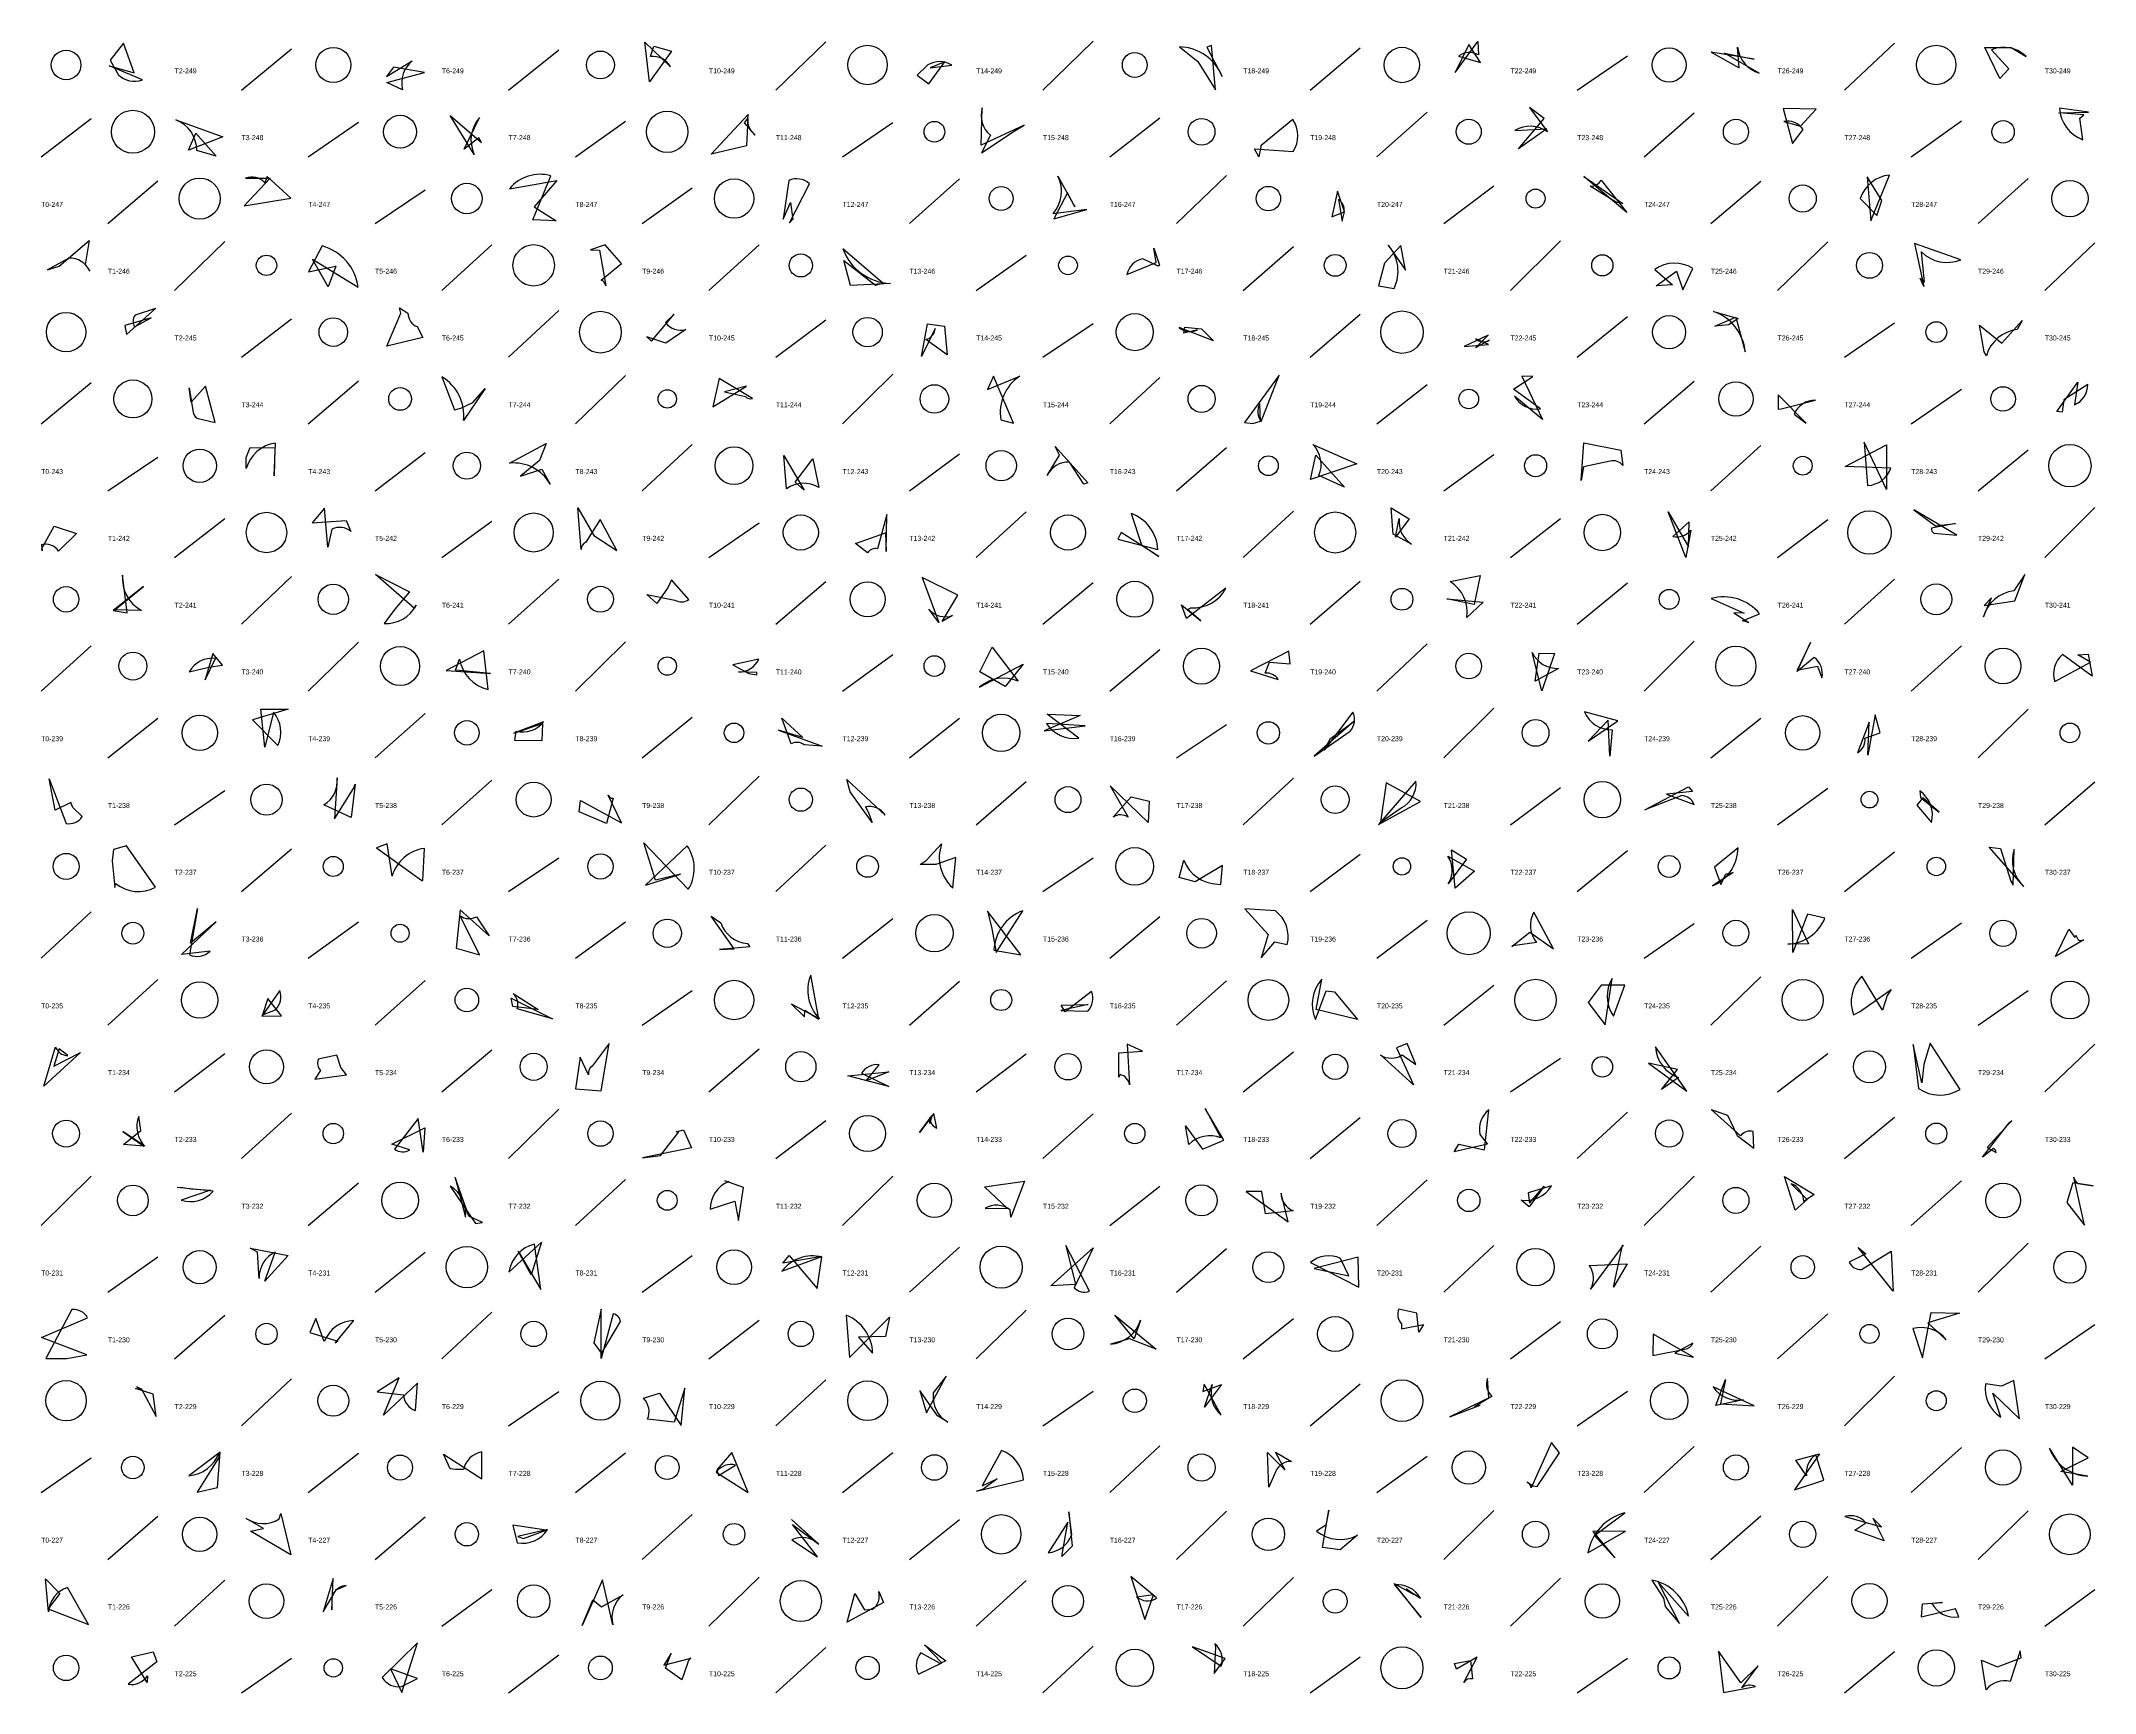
# Model space of a CAD drawing. Header units: millimetres. Extents: x -1 to 9990, y 0 to 15990.
# Drawn here: x 0 to 1230, y 9000 to 9989 of the extents above; entities that cross this region are included whole.
import ezdxf

# ---------------------------------------------------------------- set-up
doc = ezdxf.new("R2010")
doc.units = ezdxf.units.MM
doc.layers.add('TEXT', color=3, linetype='Continuous')
doc.layers.add('WALL', color=1, linetype='Continuous')

msp = doc.modelspace()

# ---------------------------------------------------------------- linework, layer by layer
for points in [[(49.3, 9988.1), (41.3, 9977.8), (46.2, 9969.3, 0.3), (60.7, 9966.1), (40.7, 9974.4), (55.8, 9970.3)], [(364.4, 9964.9), (361.6, 9988.7), (377, 9973.9, 0.3), (364.9, 9980.1), (366.9, 9986.3), (377.6, 9983.3)], [(846.8, 9970.6), (860.5, 9989), (860.9, 9981, 0.3), (848.9, 9980.3), (862.1, 9976.4), (855, 9987.2)], [(211, 9973.7), (206.9, 9968.1), (222.3, 9977.4, 0.3), (216.5, 9960.1), (207.1, 9964.6), (229.6, 9970.6)], [(541.2, 9976.8), (532.5, 9973.2), (545.5, 9974.8, 0.3), (531.1, 9975), (524.7, 9968.9), (531.7, 9963.8)], [(701, 9986.7), (698.2, 9985.6), (707.3, 9968.1, 0.3), (681.7, 9985.9), (692.8, 9977.1), (703.4, 9960.1)], [(1000.2, 9982.7), (1017, 9973.2), (1016, 9985.7, 0.3), (1029, 9970.2), (1008.2, 9982), (1026, 9978.5)], [(1164, 9985.4), (1179.8, 9985.4), (1188.9, 9980.1, 0.3), (1168.1, 9984.1), (1178.5, 9972.6), (1173, 9967)], [(92.7, 9934.2), (104.8, 9920.3), (93.3, 9923.8, 0.3), (80.8, 9942.2), (108.8, 9932), (88.2, 9924)], [(262.2, 9931.4), (253.3, 9924.5), (262.6, 9943.6, 0.3), (259.4, 9921.4), (244.9, 9944.8), (263.7, 9928.5)], [(422.5, 9926.5), (401.3, 9921.5), (423.4, 9945.3, 0.3), (427.7, 9932.9), (421.2, 9940.3), (423.2, 9943)], [(588.8, 9939), (563, 9926.9), (563.6, 9949.3, 0.3), (568.5, 9933), (563.2, 9922.4), (582.7, 9935.4)], [(729.3, 9920), (726.6, 9924.8), (749.9, 9923.1, 0.3), (749.7, 9942.3), (730.7, 9926.7), (730.6, 9926.9)], [(900.2, 9943), (891.4, 9949.6), (902.1, 9934.9, 0.3), (882.6, 9935.8), (901.8, 9936.8), (884.8, 9924.7)], [(1043.3, 9948.9), (1048.8, 9928), (1055.2, 9936.4, 0.3), (1043.6, 9941.2), (1053.7, 9938.4), (1063.1, 9948.5)], [(1208.4, 9946.4), (1226.2, 9946.7), (1208.8, 9949.1, 0.3), (1222.8, 9930.2), (1221, 9943.2), (1223.3, 9945.2)], [(149.6, 9895.2), (135.4, 9908.3), (134.1, 9904.5, 0.3), (122.4, 9907.2), (137.1, 9907.2), (121.7, 9890.7)], [(308.4, 9881.7), (294.5, 9882.3), (305.3, 9908.6, 0.3), (280.6, 9900.9), (308.9, 9905.9), (295.2, 9890)], [(450.3, 9882.7), (448.2, 9880.4), (460.1, 9903.9, 0.3), (447.8, 9905.8), (444.5, 9882.6), (448.9, 9892.7)], [(606.5, 9882.9), (626.2, 9888.4), (606.2, 9885.9, 0.3), (609, 9908.4), (619, 9890), (614.7, 9898.5)], [(947.2, 9892), (943.4, 9892.7), (927.8, 9902.5, 0.3), (934.3, 9906), (949.7, 9886.7), (923.9, 9908.2)], [(1093.7, 9908.1), (1095.7, 9881.6), (1107, 9909.1, 0.3), (1089.5, 9895), (1099.4, 9884.8), (1102.3, 9893.8)], [(776.3, 9899.5), (773.1, 9884.1), (780.4, 9887, 0.3), (776.9, 9894.5), (779.1, 9881.4), (780.6, 9887.1)], [(28.8, 9869.8), (26.4, 9855.6), (29.1, 9851.6, 0.3), (16.7, 9859.4), (3.9, 9852.3), (10.8, 9854.6)], [(171.9, 9842.2), (162.5, 9858.8), (189.9, 9842, 0.3), (168.4, 9866.6), (160.2, 9851.2), (176.6, 9854.6)], [(329.1, 9864.3), (334.5, 9864), (338.2, 9842.8, 0.3), (335.4, 9846.2), (347.7, 9856.1), (337.8, 9867.2)], [(499.8, 9843.1), (504.2, 9844.4), (480.2, 9864.8, 0.3), (508.7, 9844.1), (484.8, 9842.9), (480.8, 9857.9)], [(669.7, 9855.1), (669, 9854.5), (659.9, 9859, 0.3), (650.3, 9849.5), (667.8, 9856.8), (666.4, 9865.2)], [(804.5, 9856.4), (801, 9842.7), (810.3, 9841.2, 0.3), (806.8, 9867.1), (817.1, 9852.2), (814.4, 9866.9)], [(1125.3, 9847.3), (1128, 9845), (1126.1, 9863, 0.3), (1149.6, 9858.4), (1121.9, 9868.1), (1127.6, 9842.4)], [(979.5, 9851.6), (983.2, 9840.4), (989.2, 9853.2, 0.3), (966.5, 9852.6), (977, 9843.3), (967.3, 9842.8)], [(51.2, 9813.6), (68.6, 9829.2), (56.3, 9825.1, 0.3), (56, 9818.1), (66, 9823.5), (50.1, 9818.9)], [(215.4, 9826.4), (214.7, 9829.5), (219.7, 9826.3, 0.3), (225.3, 9818.3), (228.7, 9811.7), (207.1, 9806.5)], [(365.5, 9809.6), (379.1, 9825.7), (373.9, 9820.7, 0.3), (386.2, 9816.5), (374.2, 9808.4), (362.8, 9812.1)], [(541, 9818.6), (542.6, 9801.4), (529.9, 9810.5, 0.3), (535.5, 9817.1), (527.2, 9800.5), (530.8, 9820)], [(694.9, 9816.9), (702.1, 9809.7), (681.5, 9817.7, 0.3), (692.6, 9816.4), (684.4, 9814.3), (685, 9817.9)], [(1002.3, 9818.6), (1015, 9823.9), (1020.5, 9803.3, 0.3), (1001.6, 9827.3), (1016.3, 9823.1), (1010.7, 9819.4)], [(1174.2, 9808.3), (1186.4, 9822), (1183.4, 9816.6, 0.3), (1165, 9800.9), (1163.7, 9803.2), (1160.8, 9819.2)], [(852.2, 9806.4), (866.8, 9807.5), (859.2, 9811, 0.3), (867.3, 9810.1), (859, 9805.7), (866.7, 9813.2)], [(89.9, 9773.1), (88.7, 9781.7), (91.1, 9766.9, 0.3), (94, 9763.2), (104.2, 9760.8), (98.5, 9782.6)], [(258.6, 9772.8), (266, 9781.3), (253, 9762, 0.3), (240, 9788.2), (247.6, 9768.4), (251.4, 9769.5)], [(422.5, 9782.7), (409.3, 9779.2), (421.9, 9776.5, 0.3), (426, 9775.3), (406.1, 9787.3), (402.2, 9770.3)], [(570.3, 9788.6), (566.8, 9780.6), (586.1, 9788.6, 0.3), (574.8, 9762.5), (582.3, 9760.5), (577.2, 9772.7)], [(725.6, 9760.3), (730.3, 9761.7), (729.9, 9772.1, 0.3), (730.7, 9761.5), (741.5, 9789.3), (720.7, 9760.9)], [(886.7, 9788.7), (899.1, 9762.7), (882.3, 9776.7, 0.3), (897.9, 9769), (881.7, 9780.8), (893.4, 9788.4)], [(1207.1, 9767.5), (1219.8, 9785.1), (1217.8, 9771.5, 0.3), (1225.8, 9783.6), (1211.4, 9774.5), (1210.4, 9767.1)], [(1040.4, 9768.9), (1042, 9769.1), (1062.7, 9774.3, 0.3), (1049.8, 9765.8), (1057, 9760.5), (1040.4, 9777.5)], [(139.9, 9745.8), (139.5, 9729), (140.3, 9748.6, 0.3), (122.9, 9733.3), (122.9, 9740), (125.3, 9746)], [(287.2, 9728.8), (299.9, 9732.9), (304.8, 9724, 0.3), (280.6, 9736.5), (302.4, 9748.3), (298.4, 9738.1)], [(626.8, 9724.7), (624.5, 9724), (615.8, 9737.1, 0.3), (602.5, 9729.2), (610, 9741.4), (607.4, 9746.6)], [(763.4, 9741.3), (780.6, 9722.2), (765.3, 9729.1, 0.3), (761.7, 9747.7), (788, 9736.1), (760.3, 9726.7)], [(924, 9748.8), (946, 9744.4), (947.3, 9735.2, 0.3), (939.7, 9737.7), (923.8, 9734.4), (922.3, 9726.1)], [(1105.2, 9720.7), (1091.8, 9749.1), (1093.9, 9723.1, 0.3), (1107.8, 9733.5), (1080.5, 9734.6), (1105.1, 9747.6)], [(451.6, 9725.2), (462.1, 9739.2), (465.7, 9722, 0.3), (446.5, 9721.2), (444.8, 9741.1), (456.9, 9720.4)], [(162.3, 9700.8), (182.8, 9702.1), (185.6, 9695.6, 0.3), (174.2, 9697), (171.8, 9686.3), (169.8, 9709.5)], [(344.9, 9684.3), (334.8, 9702.8), (326.2, 9689.2, 0.3), (323.5, 9684.8), (321.4, 9709.7), (331, 9693.3)], [(506.2, 9683.7), (506.5, 9705.8), (501, 9685.3, 0.3), (495, 9682.9), (487.7, 9688.4), (505.7, 9694.9)], [(646.9, 9695), (644.8, 9691), (668.8, 9684.9, 0.3), (652.8, 9706.4), (659.1, 9687.6), (669.3, 9680.7)], [(819.4, 9703.1), (811.1, 9692.3), (813.4, 9703.4, 0.3), (820.8, 9688.1), (809.8, 9694), (808.5, 9709.8)], [(986.6, 9686.5), (987.1, 9701.3), (977.3, 9692.7, 0.3), (988, 9696.4), (985, 9680.1), (974.5, 9707.3)], [(1134.6, 9698.9), (1146.5, 9700.4), (1132.2, 9697.5, 0.3), (1133.5, 9694.6), (1147.3, 9693.4), (1121.5, 9708.6)], [(7.8, 9698.7), (21.2, 9694.5), (10.5, 9683.9, 0.3), (0.2, 9687.7), (0.6, 9684), (0.4, 9685.5)], [(43.1, 9648.2), (51.6, 9646.9), (48.7, 9669.4, 0.3), (60.2, 9648.3), (44.1, 9648.7), (61.4, 9662.6)], [(220.6, 9659.4), (211.9, 9649.1), (205.5, 9640.5, 0.3), (224.6, 9651.5), (223.6, 9649.5), (200.3, 9669.8)], [(527.6, 9668), (537.6, 9641.1), (531.6, 9649, 0.3), (545.9, 9645.2), (539.6, 9641.6), (549.1, 9657.5)], [(841.9, 9655.2), (863.6, 9653.2), (853.8, 9644.1, 0.3), (843.9, 9665.6), (861.9, 9669.2), (858.2, 9651.9)], [(1182, 9654.1), (1188.1, 9669.9), (1181.5, 9660.1, 0.3), (1163.2, 9644.4), (1168, 9655.9), (1163.6, 9651.2)], [(368.7, 9652.4), (362.7, 9657.9), (379.6, 9654.5, 0.3), (387.9, 9654.8), (377.5, 9666.6), (375.5, 9662.3)], [(694.6, 9642.1), (686.6, 9648.9), (688.6, 9649.9, 0.3), (709.6, 9661.7), (686, 9643.5), (683, 9651.7)], [(1022.7, 9641.1), (1018.9, 9642.1), (1029.2, 9646.3, 0.3), (1000.2, 9655.4), (1020, 9646.6), (1013.8, 9646.8)], [(102.8, 9622.5), (98.2, 9606.7), (104.4, 9619.6, 0.3), (88.7, 9611.6), (100.5, 9614.3), (108.6, 9615.6)], [(269.1, 9610.5), (248.2, 9612.6), (250.6, 9619.1, 0.3), (267.7, 9601), (265.2, 9624.2), (242.5, 9612.3)], [(428.6, 9609.8), (428.7, 9611.2), (417.6, 9611.5, 0.3), (429.8, 9619.1), (414.2, 9615.8), (423.9, 9610.5)], [(562.2, 9611.6), (569.5, 9626.4), (585.2, 9605.9, 0.3), (562, 9602.3), (588.2, 9616.1), (577.4, 9602.7)], [(747.3, 9624), (724.2, 9612.1), (740.9, 9606.9, 0.3), (733.1, 9610.7), (735.6, 9617.4), (748, 9616.3)], [(906.3, 9622.5), (898.7, 9600.1), (893, 9623.2, 0.3), (908.8, 9613.6), (894.7, 9606), (897.1, 9622.8)], [(1051.6, 9612.6), (1063.8, 9615), (1066.5, 9607.9, 0.3), (1061.8, 9620.2), (1051.6, 9611.8), (1059.6, 9629.2)], [(1225.9, 9622.1), (1228.4, 9608.9), (1210.6, 9622, 0.3), (1206, 9605.7), (1227.4, 9617.3), (1219.7, 9621.8)], [(147.9, 9589.2), (126.7, 9582.8), (141.8, 9567.4, 0.3), (139.1, 9587.3), (134, 9566.4), (131.6, 9589.2)], [(441.7, 9576.6), (467.8, 9567), (456.9, 9567.9, 0.3), (449.3, 9568.4), (443.7, 9583.8), (456.1, 9572.3)], [(600.8, 9576.3), (625.3, 9579.2), (602.1, 9580.7, 0.3), (621.5, 9571.9), (602.5, 9586.2), (622.2, 9585.4)], [(786.1, 9581.9), (762.5, 9561.1), (784, 9576, 0.3), (785.6, 9587.4), (768.5, 9564.6), (772.3, 9571.7)], [(926.5, 9570), (944.3, 9582.2), (924.3, 9587.5, 0.3), (940.8, 9576.8), (939.4, 9561.1), (938.5, 9582.7)], [(1094.1, 9561.6), (1094.8, 9581.5), (1087.8, 9563, 0.3), (1092.3, 9571.8), (1101.3, 9575), (1098.4, 9585.8)], [(299.8, 9570.2), (283.8, 9570.4), (284.5, 9576.1, 0.3), (300.9, 9581.6), (283.1, 9574.8), (300.3, 9580.7)], [(8.4, 9528.8), (4.8, 9547.4), (15, 9520.7, 0.3), (24.7, 9524.9), (19, 9530.3), (17.8, 9533.3)], [(188.2, 9544.2), (185.8, 9524.4), (169.3, 9531.9, 0.3), (177.3, 9548), (175.7, 9523.6), (187.1, 9541.7)], [(484.6, 9539.6), (482.6, 9547), (505.6, 9525.8, 0.3), (493.7, 9530.7), (495.4, 9527.7), (497.8, 9521.3)], [(805.6, 9545.1), (802.2, 9521.6), (814.6, 9530, 0.3), (823.4, 9546), (801, 9520.1), (826.1, 9533.8)], [(323, 9534.4), (347.6, 9521.2), (339.6, 9537.6, 0.3), (342.6, 9535.8), (338.6, 9520.7), (322.3, 9527.7)], [(663.1, 9521.3), (640.3, 9543.2), (651, 9524.5, 0.3), (642, 9524.6), (652.8, 9536.6), (663.7, 9534)], [(989, 9539.9), (973.4, 9538.3), (990, 9532.1, 0.3), (982.6, 9537.4), (960.4, 9529), (986.7, 9542.7)], [(1126.9, 9536), (1123.3, 9531.7), (1132.2, 9521.3, 0.3), (1125.2, 9540.3), (1125.5, 9536.2), (1136.7, 9527.6)], [(228.1, 9486.5), (228.7, 9486.6), (229.6, 9505.8, 0.3), (210.2, 9489.1), (207.3, 9508.6), (200.8, 9506.1)], [(368, 9486.8), (360.9, 9509.2), (387.6, 9481.3, 0.3), (386.9, 9507.4), (361.9, 9483.7), (382.9, 9490.3)], [(526.5, 9496.1), (530.1, 9498.6), (539.3, 9508.6, 0.3), (546, 9482.1), (547.9, 9500.4), (535.9, 9496.2)], [(42.5, 9498.4), (44.2, 9482.4), (44.6, 9484.7, 0.3), (68.5, 9482.6), (51.2, 9507.4), (43.3, 9505.2)], [(691.1, 9485.7), (681.6, 9488.4), (684.3, 9498.8, 0.3), (704.6, 9484.4), (706.5, 9484.1), (707.6, 9495.5)], [(844.6, 9505), (853.7, 9499.4), (842.7, 9484.5, 0.3), (842.5, 9501.2), (858.5, 9492.2), (846.8, 9481.9)], [(1008.9, 9490.5), (1013.3, 9491.4), (1001, 9483.4, 0.3), (1016.3, 9506.2), (1002.1, 9494.5), (1006, 9484.2)], [(1179.6, 9486.1), (1181, 9483.8), (1181.7, 9505.2, 0.3), (1187.5, 9482.9), (1166.7, 9506.5), (1173.5, 9505.8)], [(89.4, 9449), (93.7, 9469.8), (88.8, 9442, 0.3), (101.2, 9444.3), (84.1, 9442.3), (104.9, 9461.8)], [(248.5, 9446), (262.5, 9442.1), (251, 9465.5, 0.3), (260.7, 9464.9), (268.3, 9453.4), (250.9, 9469)], [(415.1, 9445.6), (401.3, 9465.3), (407, 9461.2, 0.3), (423, 9448.9), (424.5, 9446.8), (406.3, 9445.3)], [(569.2, 9458.9), (572, 9443.4), (588, 9468.5, 0.3), (570.6, 9444.8), (586.8, 9442.1), (566.8, 9468.3)], [(730.6, 9440.3), (738.9, 9449.9), (746.3, 9448.2, 0.3), (739.2, 9468.4), (721, 9469.6), (734.8, 9454.2)], [(891.5, 9455.6), (905.8, 9445.7), (893.9, 9467.6, 0.3), (895.6, 9449.4), (881.4, 9447.5), (880.9, 9447.1)], [(1048.9, 9469.3), (1058.5, 9448.6), (1046.1, 9448.5, 0.3), (1068.3, 9464.1), (1057.9, 9466.4), (1049, 9443.4)], [(1217.9, 9452.4), (1218.6, 9453.8), (1220, 9451, 0.3), (1223.3, 9451.1), (1206.3, 9441), (1214.4, 9457.5)], [(457.4, 9409), (465.7, 9403.6), (460.9, 9429.9, 0.3), (466.2, 9403.7), (449.5, 9412.5), (457.2, 9405)], [(788.3, 9403.4), (763.6, 9409.3), (767.1, 9427.5, 0.3), (763.2, 9403.4), (769.7, 9420.4), (774.7, 9419.8)], [(926.6, 9413.6), (936.7, 9400.1), (940.9, 9427.9, 0.3), (941.7, 9405.4), (948.5, 9423.8), (934.3, 9423.8)], [(1105.6, 9417.7), (1102.7, 9408.9), (1090.5, 9429.3, 0.3), (1085.5, 9406.1), (1089, 9407.9), (1107.9, 9421.3)], [(135.7, 9416), (132.7, 9406.1), (140.4, 9409.2, 0.3), (142.9, 9420.6), (132.3, 9405.4), (144, 9405.5)], [(281.5, 9416.2), (306.2, 9403.8), (285.1, 9409.7, 0.3), (282.8, 9418.8), (297.7, 9409.3), (282.5, 9411.1)], [(627.1, 9412.3), (610.8, 9408.7), (626.8, 9408.3, 0.3), (629.1, 9420.1), (613.4, 9408), (610.9, 9412)], [(23.6, 9383.6), (1.7, 9363.4), (8.6, 9387, 0.3), (16, 9381.7), (10.9, 9385.8), (7.6, 9375.4)], [(335.5, 9360.6), (340.3, 9388.9), (330, 9375.3, 0.3), (327.8, 9370.2), (322.8, 9380.8), (320.1, 9361.9)], [(659.7, 9384.3), (650.5, 9388.6), (651.8, 9364.2, 0.3), (646.2, 9370.4), (645.5, 9368.7), (645.4, 9383.4)], [(811.8, 9386.3), (821.9, 9364.1), (802.1, 9382.1, 0.3), (815.1, 9382.1), (823.4, 9376.4), (818.2, 9389)], [(962.7, 9377.1), (985.7, 9360.4), (966.8, 9387, 0.3), (980.6, 9368.6), (970.4, 9361.5), (980, 9373.3)], [(1126.4, 9365.4), (1121.2, 9388.4), (1124.4, 9362, 0.3), (1149.2, 9361.5), (1131.3, 9389.1), (1127.6, 9376.4)], [(179.6, 9374.6), (177.2, 9382), (166, 9379.5, 0.3), (167.4, 9372.8), (163.9, 9367.5), (183, 9370.1)], [(507.7, 9371.9), (494.1, 9366.5), (501.9, 9376.2, 0.3), (491.4, 9371.1), (507.8, 9363.2), (483.2, 9369.6)], [(708.4, 9331.1), (697.1, 9350), (706.6, 9332.4, 0.3), (687.3, 9328.5), (685.3, 9339.6), (695.6, 9325.6)], [(849.1, 9328.7), (864.5, 9325.2), (867.1, 9349.2, 0.3), (861.7, 9334.5), (866.2, 9328.7), (846.3, 9324)], [(1015.7, 9333.9), (1025.8, 9326.2), (1025.4, 9336.3, 0.3), (1017.7, 9333.6), (1000.1, 9349.5), (1009.9, 9346.1)], [(49.3, 9328.5), (59.7, 9336.8), (58.5, 9345.3, 0.3), (62.2, 9327.4), (48.9, 9336.3), (61.5, 9327.5)], [(228.8, 9323.9), (225.8, 9344), (211.7, 9325.7, 0.3), (220.8, 9325.2), (210.1, 9328.6), (229.8, 9338.5)], [(360.1, 9320.4), (371, 9321.9), (381.9, 9336.1, 0.3), (380.4, 9336.1), (384.8, 9337.2), (389.5, 9326.5)], [(533.5, 9345.6), (532.3, 9341.1), (532.2, 9344.7, 0.3), (536.4, 9338.3), (534.6, 9347.1), (526.1, 9335.7)], [(1180.2, 9342.8), (1165.5, 9326.6), (1170.9, 9323.7, 0.3), (1169.2, 9326), (1162.6, 9320.9), (1178.6, 9341.5)], [(89.8, 9301.9), (101.5, 9301.1), (83.9, 9295.1, 0.3), (103, 9300.5), (81.5, 9302.7), (83.7, 9303)], [(256.1, 9285.6), (248, 9308.7), (254.2, 9285, 0.3), (245, 9303.5), (260.2, 9281.2), (264.4, 9281.8)], [(420.7, 9302.8), (409.5, 9306.7), (411.8, 9306.4, 0.3), (400.7, 9289.7), (415.4, 9294.5), (417.6, 9282.9)], [(588.9, 9306.5), (580.7, 9284.9), (580.4, 9289.3, 0.3), (565.3, 9290.3), (578.7, 9290.2), (564.9, 9303.2)], [(721.7, 9300.3), (746.8, 9282.1), (742.6, 9299.4, 0.3), (749.8, 9288.7), (733.3, 9287), (731.1, 9300.4)], [(900.2, 9303.6), (891.1, 9291.2), (886.4, 9295.2, 0.3), (904.6, 9303.7), (890.5, 9299.5), (891.4, 9293.3)], [(1044.1, 9309.3), (1061.8, 9298.6), (1055.7, 9294.3, 0.3), (1048, 9305), (1057.7, 9295.5), (1050.4, 9289.2)], [(1213.2, 9293.7), (1223.8, 9280.1), (1217.4, 9308.9, 0.3), (1220, 9305.1), (1229, 9303.7), (1216.8, 9305.5)], [(147.9, 9262), (134, 9246.7), (140.2, 9264, 0.3), (130.6, 9248.3), (129.7, 9264), (125.3, 9266.3)], [(285.7, 9264.5), (299.3, 9241.7), (295.5, 9268.8, 0.3), (280.2, 9252.1), (299.6, 9269.9), (293.5, 9250.4)], [(448.1, 9262), (464.8, 9242.2), (467.6, 9261.1, 0.3), (443.7, 9252.6), (467.6, 9261.3), (444.3, 9257.4)], [(604.8, 9243.8), (630, 9266.5), (618.7, 9242.7, 0.3), (627.8, 9240.6), (613.8, 9268), (619.4, 9244.7)], [(947, 9268.1), (947.4, 9268.1), (928, 9241.9, 0.3), (927.2, 9255.9), (949.9, 9257), (941.7, 9243.1)], [(1088.3, 9266.8), (1092.8, 9262.9), (1082.9, 9257.9, 0.3), (1090.2, 9253.5), (1108, 9264.5), (1109.2, 9240.6)], [(762.4, 9254.1), (783.2, 9249.8), (778.2, 9260.2, 0.3), (760.2, 9257.7), (789.2, 9243.1), (788.7, 9261)], [(27.4, 9202.4), (0.2, 9212.8), (27.9, 9224.6, 0.3), (18.5, 9229.6), (2.8, 9200.2), (15.4, 9200.2)], [(331.1, 9209.6), (335.6, 9203.3), (347.1, 9222.4, 0.3), (342.7, 9227), (335.4, 9200.2), (335.4, 9229.8)], [(505.8, 9213.4), (489.6, 9213), (498, 9203.5, 0.3), (482.2, 9226.2), (484.1, 9200.8), (508.1, 9225.1)], [(667.9, 9205.9), (651.8, 9212.1), (640.4, 9208.8, 0.3), (658.5, 9223.2), (654.6, 9212.1), (643.1, 9226.3)], [(825.2, 9216), (824, 9227.5), (813.1, 9229.9, 0.3), (814.7, 9221.1), (814.7, 9218), (827.9, 9220.7)], [(1148.8, 9227.5), (1129.9, 9221.7), (1141, 9211.5, 0.3), (1121, 9218.2), (1126.8, 9200.6), (1132, 9227.9)], [(177.7, 9210.7), (176.1, 9209.4), (187.3, 9223, 0.3), (169.6, 9210.5), (164.5, 9224.3), (161, 9215.9)], [(965.5, 9214.9), (965.2, 9202), (984.5, 9205.9, 0.3), (989.1, 9209.5), (978.4, 9203.4), (989.5, 9201.1)], [(214.4, 9188.8), (201.2, 9180.3), (217, 9178.6, 0.3), (224.2, 9169.1), (225.5, 9185.6), (205.1, 9166.3)], [(530.2, 9167.8), (542, 9189.8), (534.3, 9179.7, 0.3), (543, 9162.2), (536.8, 9165.9), (526.3, 9181.1)], [(858.5, 9171.6), (867.1, 9176.8), (866.2, 9188.3, 0.3), (868.8, 9177.6), (843.7, 9165.3), (861.9, 9172.3)], [(56.6, 9182.4), (60.4, 9181.7), (57.4, 9183.4, 0.3), (59.9, 9182.4), (69, 9165.6), (67.1, 9178.9)], [(385.5, 9182.5), (379.1, 9162.2), (363.2, 9163.9, 0.3), (360.8, 9176.5), (370.3, 9179.6), (383.3, 9160.2)], [(707, 9184.7), (696.7, 9171.2), (701.4, 9184.7, 0.3), (706.8, 9166.4), (696.5, 9184.9), (695.7, 9180.6)], [(1005.8, 9173.2), (1026, 9172), (1001.4, 9183.3, 0.3), (1019.5, 9175.6), (1002.9, 9172.1), (1008.8, 9187.7)], [(1181.4, 9187.1), (1174, 9183.7), (1164.5, 9185.1, 0.3), (1173.7, 9165.2), (1168.8, 9179.5), (1184.9, 9164.2)], [(105.6, 9123.1), (107.3, 9144.2), (88.5, 9130.1, 0.3), (106.6, 9144), (106.5, 9141.1), (93.4, 9120.3)], [(241.1, 9142.9), (263.9, 9128.2), (263.9, 9144.3, 0.3), (252.9, 9133.9), (248.1, 9133.9), (245, 9134.3)], [(404.6, 9133.6), (405.7, 9130.2), (415.9, 9136.5, 0.3), (404.3, 9132.3), (423.5, 9120.1), (413.6, 9143.9)], [(564, 9121.9), (560.3, 9120.9), (588.4, 9127.7, 0.3), (575.2, 9145.2), (563.6, 9124), (572.5, 9128.3)], [(745, 9133.5), (739.2, 9144.2), (748.8, 9138.7, 0.3), (739.4, 9132.8), (735.3, 9123.2), (734.5, 9143.9)], [(909.4, 9143.7), (904.5, 9150), (892.4, 9122.9, 0.3), (889.9, 9126.2), (893.6, 9124.1), (895.9, 9123.6)], [(1050.1, 9121.7), (1067.6, 9127.5), (1062.8, 9142.5, 0.3), (1057.3, 9130.1), (1050.9, 9139.4), (1065.1, 9143.2)], [(1216.6, 9147.1), (1216.5, 9124.5), (1202.7, 9146.5, 0.3), (1225.8, 9129.8), (1209.5, 9132.6), (1225.9, 9140.8)], [(125.5, 9096.9), (133.2, 9098.4), (122.9, 9104.5, 0.3), (142.5, 9104.2), (143.6, 9107.4), (149.5, 9082.8)], [(465.8, 9089.1), (449.4, 9103.8), (465.4, 9089.3, 0.3), (449.6, 9091.7), (465, 9081.6), (450.1, 9100.9)], [(611.4, 9081.7), (614.9, 9102.3), (603.1, 9084, 0.3), (617.3, 9094.9), (615.4, 9108.4), (617.5, 9087.9)], [(771.3, 9109.4), (769.4, 9100.5), (763.9, 9096.9, 0.3), (788.4, 9094.5), (778, 9085.8), (767.4, 9087)], [(942.5, 9080.9), (930.4, 9094.3), (948.4, 9107.8, 0.3), (926.4, 9083.9), (948.8, 9096.8), (929.3, 9096.6)], [(1103.7, 9091), (1086.2, 9097.5), (1092.9, 9101.9, 0.3), (1080.3, 9105.6), (1102.2, 9099.5), (1097, 9104.7)], [(302.5, 9097.5), (282.5, 9100.4), (285.2, 9089.9, 0.3), (303.3, 9097.8), (285.6, 9093.7), (289, 9092.4)], [(4.3, 9050.4), (28.5, 9041), (15.8, 9063.2, 0.3), (4.4, 9048.6), (2.7, 9068.4), (11.2, 9059.6)], [(169, 9048.5), (176.7, 9061.8), (182.7, 9064.4, 0.3), (174.2, 9057.9), (174.2, 9049.7), (175, 9068.5)], [(330.5, 9055.8), (335.7, 9051.5), (348.5, 9058.8, 0.3), (342.4, 9040.8), (336.3, 9067.7), (324.1, 9040.4)], [(666.2, 9058.7), (656, 9057.3), (657.7, 9056.5, 0.3), (668.1, 9056.9), (652.7, 9069.7), (661.1, 9043.9)], [(822.2, 9059), (817.6, 9062.3), (826.1, 9056.7, 0.3), (810.5, 9064.7), (826.6, 9045.2), (810.4, 9065.5)], [(981.3, 9041.6), (968.7, 9066.2), (986.7, 9046, 0.3), (964.6, 9067.6), (971.7, 9056.8), (972.7, 9051.8)], [(487.4, 9059.5), (493.1, 9049.8), (498, 9050.1, 0.3), (501.7, 9060.7), (504.5, 9054.1), (482.7, 9042.3)], [(1126.8, 9053.3), (1138.7, 9054.1), (1132.3, 9053.5, 0.3), (1148.5, 9045.5), (1146.5, 9050.4), (1126.1, 9045.4)], [(216.1, 9000.2), (225.5, 9030), (204.2, 9009.2, 0.3), (215.9, 9003.8), (225.4, 9008.6), (209.2, 9014.5)], [(541.8, 9019.2), (538.5, 9017.7), (526.9, 9024, 0.3), (525.4, 9011.3), (539.5, 9018), (529.1, 9028.9)], [(709.2, 9020.6), (689.5, 9027.7), (706.8, 9016, 0.3), (702.9, 9029.5), (703.3, 9027.5), (702.6, 9011.6)], [(67.1, 9024.6), (69.3, 9018.7), (52.2, 9005.2, 0.3), (63.8, 9010.3), (63.5, 9006.3), (54.1, 9021.7)], [(377.4, 9023.9), (373, 9016.6), (389.2, 9020.8, 0.3), (387.1, 9017.6), (383.7, 9007.8), (374, 9014.8)], [(846.5, 9017.7), (856, 9019.5), (857.3, 9008.4, 0.3), (852, 9006.3), (860.1, 9021.5), (847.6, 9014.3)], [(1004.5, 9025.1), (1007.5, 9000.3), (1026.8, 9003.8, 0.3), (1018.5, 9003), (1028.4, 9016.3), (1017.9, 9006)], [(1185.9, 9021), (1185.2, 9025.3), (1179.3, 9006.9, 0.3), (1164.8, 9001.8), (1162, 9019.6), (1171.6, 9015.7)]]:
    msp.add_lwpolyline(points, format="xyb", close=True)
for centre, radius in [((15, 9975), 8.87), ((175, 9975), 10.5), ((335, 9975), 8.36), ((495, 9975), 11.8), ((655, 9975), 7.46), ((815, 9975), 10.6), ((975, 9975), 10.2), ((1135, 9975), 11.8), ((55, 9935), 12.9), ((215, 9935), 9.85), ((375, 9935), 12.4), ((535, 9935), 6.2), ((695, 9935), 8.01), ((855, 9935), 7.5), ((1015, 9935), 7.53), ((1175, 9935), 6.73), ((95, 9895), 12.3), ((255, 9895), 9.14), ((415, 9895), 11.8), ((575, 9895), 7.16), ((735, 9895), 7.32), ((1055, 9895), 8.15), ((1215, 9895), 10.9), ((895, 9895), 5.7), ((295, 9855), 12.4), ((135, 9855), 6.1), ((455, 9855), 6.93), ((615, 9855), 5.6), ((775, 9855), 6.52), ((935, 9855), 6.34), ((1095, 9855), 7.75), ((815, 9815), 12.7), ((15, 9815), 11.8), ((175, 9815), 8.55), ((335, 9815), 12.5), ((495, 9815), 8.8), ((655, 9815), 11.1), ((975, 9815), 9.9), ((1135, 9815), 6.23), ((55, 9775), 11.4), ((215, 9775), 6.83), ((375, 9775), 5.5), ((535, 9775), 8.54), ((695, 9775), 8.12), ((855, 9775), 5.86), ((1015, 9775), 10.3), ((1175, 9775), 7.34), ((95, 9735), 9.98), ((255, 9735), 8.12), ((415, 9735), 11.3), ((575, 9735), 9.1), ((895, 9735), 6.61), ((1215, 9735), 12.7), ((735, 9735), 5.9), ((1055, 9735), 5.64), ((135, 9695), 12.1), ((295, 9695), 11.7), ((455, 9695), 10.5), ((615, 9695), 10.5), ((775, 9695), 12.3), ((935, 9695), 10.9), ((1095, 9695), 13), ((15, 9655), 7.62), ((175, 9655), 9.11), ((335, 9655), 7.76), ((495, 9655), 10.5), ((655, 9655), 10.8), ((815, 9655), 6.54), ((975, 9655), 5.95), ((1135, 9655), 9.24), ((55, 9615), 8.39), ((215, 9615), 11.7), ((375, 9615), 5.49), ((535, 9615), 6.2), ((695, 9615), 10.8), ((855, 9615), 7.66), ((1015, 9615), 12), ((1175, 9615), 10.7), ((95, 9575), 10.6), ((255, 9575), 7.32), ((575, 9575), 11.2), ((895, 9575), 8.05), ((1055, 9575), 10.3), ((415, 9575), 5.83), ((735, 9575), 6.69), ((1215, 9575), 5.9), ((295, 9535), 10.4), ((935, 9535), 10.9), ((135, 9535), 9.33), ((455, 9535), 6.95), ((615, 9535), 7.78), ((775, 9535), 8.32), ((1095, 9535), 5), ((15, 9495), 7.81), ((175, 9495), 6), ((335, 9495), 7.59), ((495, 9495), 6.52), ((655, 9495), 11.3), ((815, 9495), 5.19), ((975, 9495), 6.57), ((1135, 9495), 5.56), ((55, 9455), 6.55), ((215, 9455), 5.43), ((375, 9455), 8.49), ((535, 9455), 11.2), ((695, 9455), 8.88), ((855, 9455), 12.9), ((1015, 9455), 7.74), ((1175, 9455), 7.88), ((95, 9415), 10.9), ((255, 9415), 7.06), ((415, 9415), 11.8), ((735, 9415), 12.2), ((895, 9415), 12.4), ((1055, 9415), 12.3), ((1215, 9415), 11.3), ((575, 9415), 6.31), ((135, 9375), 10.2), ((295, 9375), 8.14), ((455, 9375), 9.08), ((615, 9375), 7.89), ((775, 9375), 7.51), ((935, 9375), 6.18), ((1095, 9375), 9.6), ((15, 9335), 8.07), ((175, 9335), 6.12), ((335, 9335), 7.61), ((495, 9335), 10.8), ((655, 9335), 6.1), ((815, 9335), 8.38), ((975, 9335), 8.15), ((1135, 9335), 6.32), ((55, 9295), 9.19), ((215, 9295), 11), ((375, 9295), 5.95), ((535, 9295), 10.3), ((695, 9295), 9.35), ((855, 9295), 6.71), ((1015, 9295), 7.8), ((1175, 9295), 10.4), ((95, 9255), 9.93), ((255, 9255), 12.4), ((415, 9255), 10.4), ((575, 9255), 12.6), ((735, 9255), 9.23), ((895, 9255), 11.2), ((1055, 9255), 7), ((1215, 9255), 9.58), ((775, 9215), 10.5), ((135, 9215), 6.4), ((295, 9215), 7.6), ((455, 9215), 7.59), ((615, 9215), 9.49), ((935, 9215), 8.97), ((1095, 9215), 5.69), ((15, 9175), 12.1), ((175, 9175), 9.28), ((335, 9175), 11.7), ((495, 9175), 11.9), ((655, 9175), 7.01), ((815, 9175), 12.5), ((975, 9175), 11.2), ((1135, 9175), 6.01), ((55, 9135), 6.77), ((215, 9135), 7.48), ((375, 9135), 7.13), ((535, 9135), 7.67), ((695, 9135), 8.13), ((855, 9135), 9.99), ((1015, 9135), 7.5), ((1175, 9135), 10.6), ((95, 9095), 10.3), ((255, 9095), 7), ((575, 9095), 11.8), ((735, 9095), 9.73), ((895, 9095), 7.9), ((1055, 9095), 7.9), ((1215, 9095), 12.2), ((415, 9095), 6.49), ((135, 9055), 10.4), ((455, 9055), 12.3), ((935, 9055), 10.3), ((1095, 9055), 10.5), ((295, 9055), 9.78), ((615, 9055), 9.37), ((775, 9055), 7.18), ((15, 9015), 7.65), ((175, 9015), 5.48), ((335, 9015), 7.1), ((495, 9015), 7.01), ((655, 9015), 11.2), ((815, 9015), 12.6), ((975, 9015), 6.64), ((1135, 9015), 10.9)]:
    msp.add_circle(centre, radius)
at = {"layer": 'WALL'}
for p, q in [((440, 9960), (470, 9988.9)), ((600, 9960), (630, 9989.3)), ((1080, 9960), (1110, 9988)), ((120, 9960), (150, 9984.7)), ((280, 9960), (310, 9984)), ((760, 9960), (790, 9985.3)), ((920, 9960), (950, 9980.5)), ((0, 9920), (30, 9943)), ((160, 9920), (190, 9940.7)), ((320, 9920), (350, 9941.3)), ((480, 9920), (510, 9940.5)), ((640, 9920), (670, 9943.4)), ((800, 9920), (830, 9946.8)), ((960, 9920), (990, 9946.4)), ((1120, 9920), (1150, 9941.6)), ((40, 9880), (70, 9905.7)), ((520, 9880), (550, 9906.9)), ((680, 9880), (710, 9908.9)), ((840, 9880), (870, 9902.6)), ((1000, 9880), (1030, 9905.5)), ((1160, 9880), (1190, 9907.1)), ((200, 9880), (230, 9900.3)), ((360, 9880), (390, 9901.4)), ((80, 9840), (110, 9869.3)), ((240, 9840), (270, 9867.2)), ((400, 9840), (430, 9867.2)), ((720, 9840), (750, 9866.2)), ((880, 9840), (910, 9869.7)), ((1040, 9840), (1070, 9869)), ((1200, 9840), (1230, 9868.5)), ((560, 9840), (590, 9861.2)), ((280, 9800), (310, 9827.9)), ((120, 9800), (150, 9822.9)), ((440, 9800), (470, 9822.4)), ((600, 9800), (630, 9820.1)), ((760, 9800), (790, 9825.7)), ((920, 9800), (950, 9824.3)), ((1080, 9800), (1110, 9820.6)), ((0, 9760), (30, 9784.9)), ((160, 9760), (190, 9785.8)), ((320, 9760), (350, 9789)), ((480, 9760), (510, 9789.9)), ((640, 9760), (670, 9787.9)), ((800, 9760), (830, 9783.6)), ((960, 9760), (990, 9785.7)), ((1120, 9760), (1150, 9780.9)), ((200, 9720), (230, 9742.9)), ((360, 9720), (390, 9747.8)), ((520, 9720), (550, 9742.2)), ((680, 9720), (710, 9746)), ((840, 9720), (870, 9741.8)), ((1000, 9720), (1030, 9747.1)), ((1160, 9720), (1190, 9744.6)), ((40, 9720), (70, 9740.2)), ((560, 9680), (590, 9707.3)), ((720, 9680), (750, 9707.7)), ((1200, 9680), (1230, 9710)), ((80, 9680), (110, 9703.3)), ((240, 9680), (270, 9701.7)), ((400, 9680), (430, 9700.7)), ((880, 9680), (910, 9703.4)), ((1040, 9680), (1070, 9702.7)), ((120, 9640), (150, 9668.7)), ((280, 9640), (310, 9667)), ((440, 9640), (470, 9665.6)), ((600, 9640), (630, 9665.1)), ((760, 9640), (790, 9665.8)), ((920, 9640), (950, 9664.8)), ((1080, 9640), (1110, 9667)), ((0, 9600), (30, 9627.2)), ((160, 9600), (190, 9629.3)), ((320, 9600), (350, 9629.6)), ((480, 9600), (510, 9622)), ((640, 9600), (670, 9625)), ((800, 9600), (830, 9628.4)), ((960, 9600), (990, 9629.9)), ((1120, 9600), (1150, 9627.2)), ((40, 9560), (70, 9583.8)), ((200, 9560), (230, 9586.5)), ((360, 9560), (390, 9584.5)), ((520, 9560), (550, 9583.9)), ((840, 9560), (870, 9589.8)), ((1000, 9560), (1030, 9583.9)), ((1160, 9560), (1190, 9589.2)), ((680, 9560), (710, 9580)), ((240, 9520), (270, 9546.6)), ((400, 9520), (430, 9549.1)), ((560, 9520), (590, 9545.9)), ((720, 9520), (750, 9547.9)), ((1200, 9520), (1230, 9545.7)), ((80, 9520), (110, 9540.5)), ((880, 9520), (910, 9542.2)), ((1040, 9520), (1070, 9541.8)), ((120, 9480), (150, 9505.6)), ((280, 9480), (310, 9500.2)), ((440, 9480), (470, 9507.7)), ((600, 9480), (630, 9500.1)), ((760, 9480), (790, 9502.3)), ((920, 9480), (950, 9504.6)), ((1080, 9480), (1110, 9503.7)), ((0, 9440), (30, 9467.9)), ((160, 9440), (190, 9461.8)), ((320, 9440), (350, 9461.9)), ((480, 9440), (510, 9463.9)), ((640, 9440), (670, 9465)), ((800, 9440), (830, 9462.9)), ((960, 9440), (990, 9460.8)), ((1120, 9440), (1150, 9461.3)), ((40, 9400), (70, 9427.2)), ((200, 9400), (230, 9426.6)), ((520, 9400), (550, 9426.2)), ((680, 9400), (710, 9426.5)), ((840, 9400), (870, 9423.8)), ((1000, 9400), (1030, 9428.8)), ((360, 9400), (390, 9420.7)), ((1160, 9400), (1190, 9420.6)), ((240, 9360), (270, 9385.1)), ((400, 9360), (430, 9385.8)), ((1200, 9360), (1230, 9388.6)), ((80, 9360), (110, 9382.9)), ((560, 9360), (590, 9382.8)), ((720, 9360), (750, 9383.9)), ((880, 9360), (910, 9380.1)), ((1040, 9360), (1070, 9383)), ((280, 9320), (310, 9349.6)), ((120, 9320), (150, 9347.2)), ((440, 9320), (470, 9342.9)), ((600, 9320), (630, 9346.9)), ((760, 9320), (790, 9344.6)), ((920, 9320), (950, 9347.8)), ((1080, 9320), (1110, 9344.8)), ((0, 9280), (30, 9309.4)), ((160, 9280), (190, 9305.6)), ((320, 9280), (350, 9307.5)), ((480, 9280), (510, 9309.5)), ((640, 9280), (670, 9303.6)), ((800, 9280), (830, 9307.3)), ((960, 9280), (990, 9309.4)), ((1120, 9280), (1150, 9306.7)), ((200, 9240), (230, 9264)), ((360, 9240), (390, 9261.9)), ((520, 9240), (550, 9266.9)), ((680, 9240), (710, 9266.1)), ((840, 9240), (870, 9268)), ((1000, 9240), (1030, 9267.5)), ((1160, 9240), (1190, 9269.4)), ((40, 9240), (70, 9261.2)), ((80, 9200), (110, 9226.2)), ((240, 9200), (270, 9228.1)), ((560, 9200), (590, 9229.3)), ((1040, 9200), (1070, 9227.1)), ((400, 9200), (430, 9223.3)), ((720, 9200), (750, 9224.2)), ((880, 9200), (910, 9222.5)), ((1200, 9200), (1230, 9220.7)), ((120, 9160), (150, 9188.2)), ((1080, 9160), (1110, 9189.7)), ((280, 9160), (310, 9180.6)), ((440, 9160), (470, 9187.5)), ((600, 9160), (630, 9180.8)), ((760, 9160), (790, 9185.1)), ((920, 9160), (950, 9180.7)), ((0, 9120), (30, 9140.9)), ((160, 9120), (190, 9143.5)), ((320, 9120), (350, 9143.8)), ((480, 9120), (510, 9144)), ((640, 9120), (670, 9147.9)), ((800, 9120), (830, 9141.7)), ((960, 9120), (990, 9147.6)), ((1120, 9120), (1150, 9146.9)), ((40, 9080), (70, 9105.9)), ((200, 9080), (230, 9105.4)), ((360, 9080), (390, 9106.9)), ((520, 9080), (550, 9103.9)), ((680, 9080), (710, 9108.8)), ((840, 9080), (870, 9109.3)), ((1000, 9080), (1030, 9106.1)), ((1160, 9080), (1190, 9109)), ((80, 9040), (110, 9067.6)), ((400, 9040), (430, 9069.4)), ((560, 9040), (590, 9067.4)), ((720, 9040), (750, 9069.2)), ((880, 9040), (910, 9068.7)), ((1040, 9040), (1070, 9069.8)), ((240, 9040), (270, 9061.9)), ((1200, 9040), (1230, 9062)), ((120, 9000), (150, 9020.8)), ((280, 9000), (310, 9022.8)), ((440, 9000), (470, 9027.3)), ((600, 9000), (630, 9028)), ((760, 9000), (790, 9021.6)), ((920, 9000), (950, 9020.8)), ((1080, 9000), (1110, 9024.9))]:
    msp.add_line(p, q, dxfattribs=at)

# ---------------------------------------------------------------- texts
at = {"layer": 'TEXT'}
for s, p in [('T2-249', (80, 9970)), ('T6-249', (240, 9970)), ('T10-249', (400, 9970)), ('T14-249', (560, 9970)), ('T18-249', (720, 9970)), ('T22-249', (880, 9970)), ('T26-249', (1040, 9970)), ('T30-249', (1200, 9970)), ('T3-248', (120, 9930)), ('T7-248', (280, 9930)), ('T11-248', (440, 9930)), ('T15-248', (600, 9930)), ('T19-248', (760, 9930)), ('T23-248', (920, 9930)), ('T27-248', (1080, 9930)), ('T0-247', (0, 9890)), ('T4-247', (160, 9890)), ('T8-247', (320, 9890)), ('T12-247', (480, 9890)), ('T16-247', (640, 9890)), ('T20-247', (800, 9890)), ('T24-247', (960, 9890)), ('T28-247', (1120, 9890)), ('T1-246', (40, 9850)), ('T5-246', (200, 9850)), ('T9-246', (360, 9850)), ('T13-246', (520, 9850)), ('T17-246', (680, 9850)), ('T21-246', (840, 9850)), ('T25-246', (1000, 9850)), ('T29-246', (1160, 9850)), ('T2-245', (80, 9810)), ('T6-245', (240, 9810)), ('T10-245', (400, 9810)), ('T14-245', (560, 9810)), ('T18-245', (720, 9810)), ('T22-245', (880, 9810)), ('T26-245', (1040, 9810)), ('T30-245', (1200, 9810)), ('T3-244', (120, 9770)), ('T7-244', (280, 9770)), ('T11-244', (440, 9770)), ('T15-244', (600, 9770)), ('T19-244', (760, 9770)), ('T23-244', (920, 9770)), ('T27-244', (1080, 9770)), ('T0-243', (0, 9730)), ('T4-243', (160, 9730)), ('T8-243', (320, 9730)), ('T12-243', (480, 9730)), ('T16-243', (640, 9730)), ('T20-243', (800, 9730)), ('T24-243', (960, 9730)), ('T28-243', (1120, 9730)), ('T1-242', (40, 9690)), ('T5-242', (200, 9690)), ('T9-242', (360, 9690)), ('T13-242', (520, 9690)), ('T17-242', (680, 9690)), ('T21-242', (840, 9690)), ('T25-242', (1000, 9690)), ('T29-242', (1160, 9690)), ('T2-241', (80, 9650)), ('T6-241', (240, 9650)), ('T10-241', (400, 9650)), ('T14-241', (560, 9650)), ('T18-241', (720, 9650)), ('T22-241', (880, 9650)), ('T26-241', (1040, 9650)), ('T30-241', (1200, 9650)), ('T3-240', (120, 9610)), ('T7-240', (280, 9610)), ('T11-240', (440, 9610)), ('T15-240', (600, 9610)), ('T19-240', (760, 9610)), ('T23-240', (920, 9610)), ('T27-240', (1080, 9610)), ('T0-239', (0, 9570)), ('T4-239', (160, 9570)), ('T8-239', (320, 9570)), ('T12-239', (480, 9570)), ('T16-239', (640, 9570)), ('T20-239', (800, 9570)), ('T24-239', (960, 9570)), ('T28-239', (1120, 9570)), ('T1-238', (40, 9530)), ('T5-238', (200, 9530)), ('T9-238', (360, 9530)), ('T13-238', (520, 9530)), ('T17-238', (680, 9530)), ('T21-238', (840, 9530)), ('T25-238', (1000, 9530)), ('T29-238', (1160, 9530)), ('T2-237', (80, 9490)), ('T6-237', (240, 9490)), ('T10-237', (400, 9490)), ('T14-237', (560, 9490)), ('T18-237', (720, 9490)), ('T22-237', (880, 9490)), ('T26-237', (1040, 9490)), ('T30-237', (1200, 9490)), ('T3-236', (120, 9450)), ('T7-236', (280, 9450)), ('T11-236', (440, 9450)), ('T15-236', (600, 9450)), ('T19-236', (760, 9450)), ('T23-236', (920, 9450)), ('T27-236', (1080, 9450)), ('T0-235', (0, 9410)), ('T4-235', (160, 9410)), ('T8-235', (320, 9410)), ('T12-235', (480, 9410)), ('T16-235', (640, 9410)), ('T20-235', (800, 9410)), ('T24-235', (960, 9410)), ('T28-235', (1120, 9410)), ('T1-234', (40, 9370)), ('T5-234', (200, 9370)), ('T9-234', (360, 9370)), ('T13-234', (520, 9370)), ('T17-234', (680, 9370)), ('T21-234', (840, 9370)), ('T25-234', (1000, 9370)), ('T29-234', (1160, 9370)), ('T2-233', (80, 9330)), ('T6-233', (240, 9330)), ('T10-233', (400, 9330)), ('T14-233', (560, 9330)), ('T18-233', (720, 9330)), ('T22-233', (880, 9330)), ('T26-233', (1040, 9330)), ('T30-233', (1200, 9330)), ('T3-232', (120, 9290)), ('T7-232', (280, 9290)), ('T11-232', (440, 9290)), ('T15-232', (600, 9290)), ('T19-232', (760, 9290)), ('T23-232', (920, 9290)), ('T27-232', (1080, 9290)), ('T0-231', (0, 9250)), ('T4-231', (160, 9250)), ('T8-231', (320, 9250)), ('T12-231', (480, 9250)), ('T16-231', (640, 9250)), ('T20-231', (800, 9250)), ('T24-231', (960, 9250)), ('T28-231', (1120, 9250)), ('T1-230', (40, 9210)), ('T5-230', (200, 9210)), ('T9-230', (360, 9210)), ('T13-230', (520, 9210)), ('T17-230', (680, 9210)), ('T21-230', (840, 9210)), ('T25-230', (1000, 9210)), ('T29-230', (1160, 9210)), ('T2-229', (80, 9170)), ('T6-229', (240, 9170)), ('T10-229', (400, 9170)), ('T14-229', (560, 9170)), ('T18-229', (720, 9170)), ('T22-229', (880, 9170)), ('T26-229', (1040, 9170)), ('T30-229', (1200, 9170)), ('T3-228', (120, 9130)), ('T7-228', (280, 9130)), ('T11-228', (440, 9130)), ('T15-228', (600, 9130)), ('T19-228', (760, 9130)), ('T23-228', (920, 9130)), ('T27-228', (1080, 9130)), ('T0-227', (0, 9090)), ('T4-227', (160, 9090)), ('T8-227', (320, 9090)), ('T12-227', (480, 9090)), ('T16-227', (640, 9090)), ('T20-227', (800, 9090)), ('T24-227', (960, 9090)), ('T28-227', (1120, 9090)), ('T1-226', (40, 9050)), ('T5-226', (200, 9050)), ('T9-226', (360, 9050)), ('T13-226', (520, 9050)), ('T17-226', (680, 9050)), ('T21-226', (840, 9050)), ('T25-226', (1000, 9050)), ('T29-226', (1160, 9050)), ('T2-225', (80, 9010)), ('T6-225', (240, 9010)), ('T10-225', (400, 9010)), ('T14-225', (560, 9010)), ('T18-225', (720, 9010)), ('T22-225', (880, 9010)), ('T26-225', (1040, 9010)), ('T30-225', (1200, 9010))]:
    msp.add_text(s, height=3, dxfattribs=at).set_placement(p)

doc.saveas('drawing.dxf')
